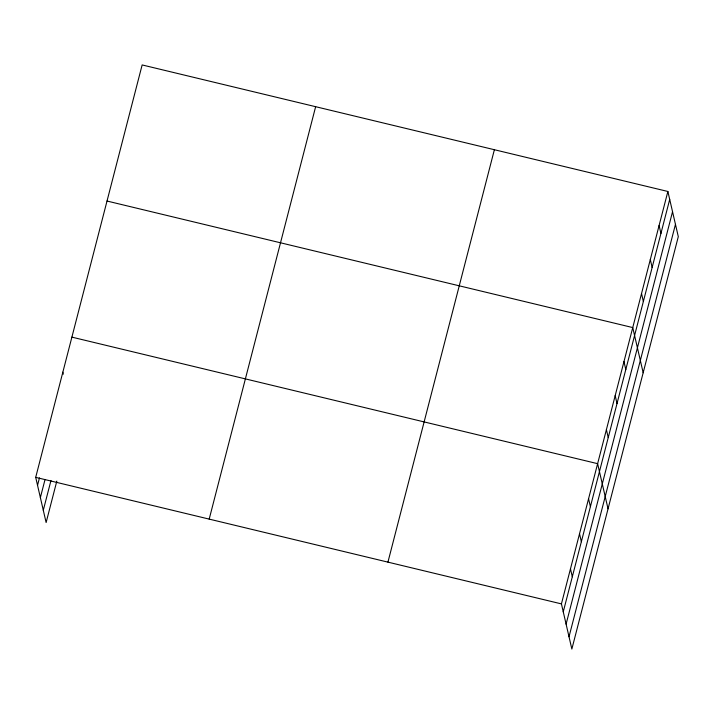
<?xml version="1.0" encoding="UTF-8"?>
<svg xmlns="http://www.w3.org/2000/svg" width="714" height="714" viewBox="0 0 714 714"><rect width="100%" height="100%" fill="white"/><g stroke="black" fill="none" stroke-linecap="round" stroke-linejoin="round"><path stroke-width="1.07" d="M56.825 481.093L46.124 522.523L35.7 477.354L142.148 64.938L667.876 191.477L678.3 236.646L571.852 649.062L561.427 603.892L667.876 191.477M37.539 485.315L39.457 477.88M40.368 497.596L45.036 479.531M43.295 510.242L50.971 480.504M209.193 519.114L315.642 106.698M387.934 562.132L494.383 149.717M563.257 611.844L669.705 199.429M566.095 624.125L672.543 211.71M569.013 636.781L675.462 224.366M107.02 201.036L632.747 327.574L643.171 372.744M71.891 337.133L597.618 463.672L608.042 508.841M35.7 477.354L561.427 603.892M659.093 225.499L660.923 233.46M650.311 259.521L652.141 267.482M641.529 293.552L643.359 301.504M623.965 361.596L625.803 369.557M615.182 395.618L617.021 403.58M606.4 429.649L608.239 437.602M588.568 498.729L590.407 506.681M579.518 533.777L581.357 541.739M570.468 568.835L572.307 576.796M62.841 372.19L63.305 374.181"/></g></svg>
